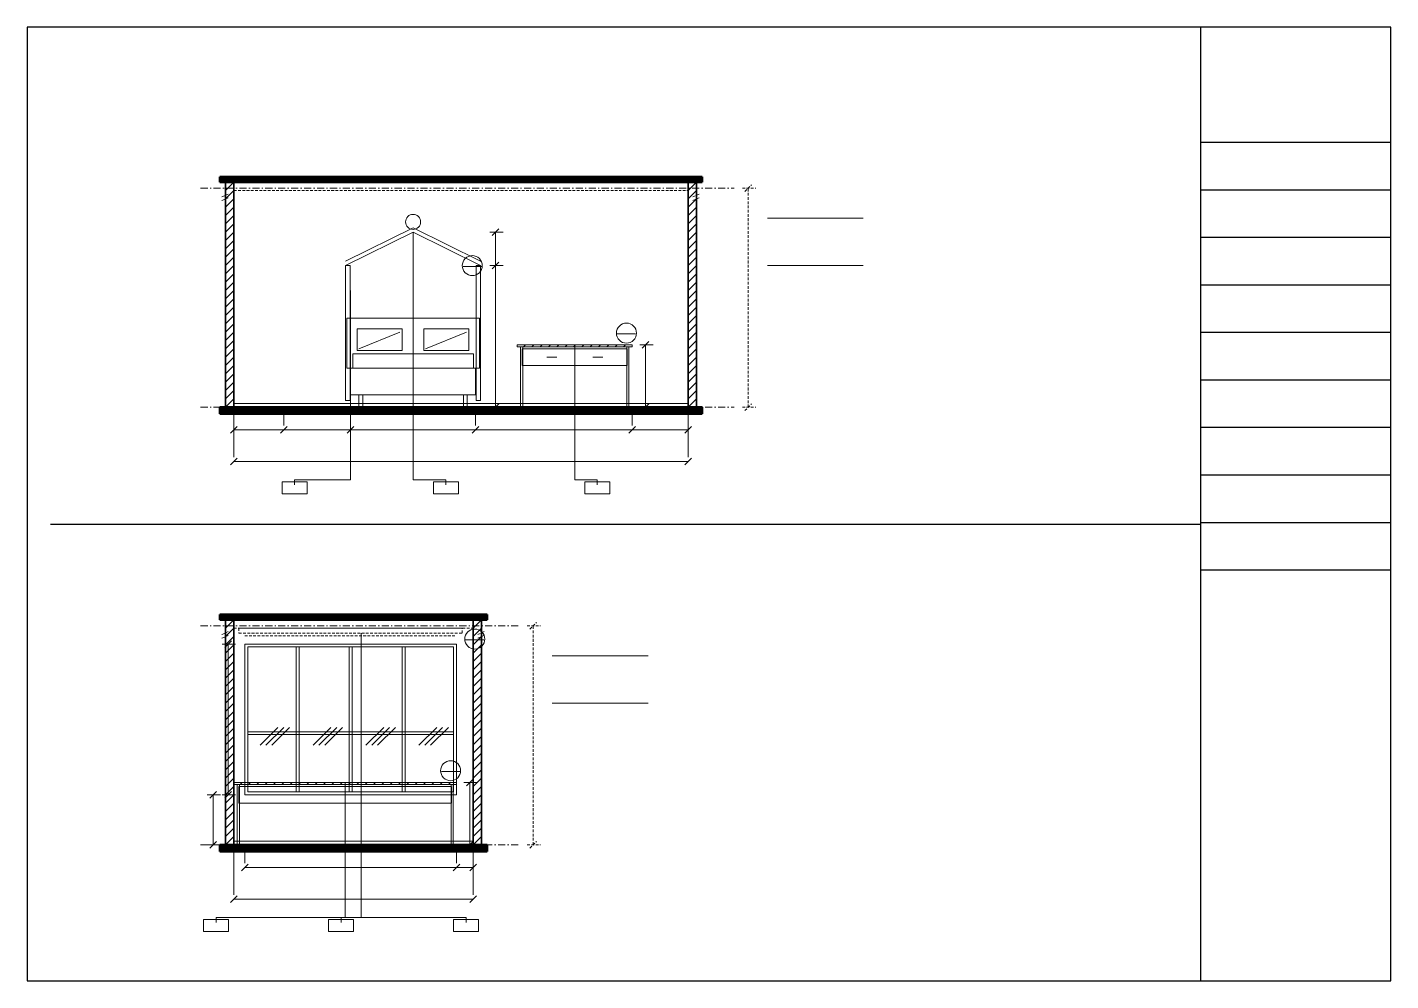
# Model space of a CAD drawing. Header units: millimetres. Extents: x -39780 to 216580, y 220 to 11660.
# Drawn here: x 140220 to 156580, y 220 to 11660 of the extents above; entities that cross this region are included whole.
import ezdxf

# ---------------------------------------------------------------- set-up
doc = ezdxf.new("R2010")
doc.units = ezdxf.units.MM
for name, color, linetype, lineweight in [('AXIS', 8, 'CONTINUOUS', 9), ('BAND', 7, 'CONTINUOUS', 60), ('DETAIL', 7, 'CONTINUOUS', 18), ('DIM', 7, 'CONTINUOUS', 13), ('FABRIC', 7, 'CONTINUOUS', 13), ('FRAME', 7, 'CONTINUOUS', 25), ('GLASS', 7, 'CONTINUOUS', 18), ('HATCH', 8, 'CONTINUOUS', 9), ('PENDING', 8, 'CONTINUOUS', 13), ('SYMBOL', 7, 'CONTINUOUS', 18), ('TAG', 7, 'CONTINUOUS', 13), ('WALL', 7, 'CONTINUOUS', 35), ('WOOD', 7, 'CONTINUOUS', 18)]:
    doc.layers.add(name, color=color, linetype=linetype, lineweight=lineweight)

msp = doc.modelspace()

# ---------------------------------------------------------------- linework, layer by layer
at = {"layer": 'AXIS'}
for p, q in [((142300, 9730), (142385, 9730)), ((142413, 9730), (142427, 9730)), ((142455, 9730), (142540, 9730)), ((142568, 9730), (142582, 9730)), ((142610, 9730), (142695, 9730)), ((142723, 9730), (142737, 9730)), ((142766, 9730), (142850, 9730)), ((142879, 9730), (142893, 9730)), ((142921, 9730), (143006, 9730)), ((143034, 9730), (143048, 9730)), ((143076, 9730), (143161, 9730)), ((143189, 9730), (143203, 9730)), ((143231, 9730), (143316, 9730)), ((143344, 9730), (143358, 9730)), ((143387, 9730), (143471, 9730)), ((143499, 9730), (143514, 9730)), ((143542, 9730), (143626, 9730)), ((143655, 9730), (143669, 9730)), ((143697, 9730), (143782, 9730)), ((143810, 9730), (143824, 9730)), ((143852, 9730), (143937, 9730)), ((143965, 9730), (143979, 9730)), ((144007, 9730), (144092, 9730)), ((144120, 9730), (144134, 9730)), ((144163, 9730), (144247, 9730)), ((144276, 9730), (144290, 9730)), ((144318, 9730), (144403, 9730)), ((144431, 9730), (144445, 9730)), ((144473, 9730), (144558, 9730)), ((144586, 9730), (144600, 9730)), ((144628, 9730), (144713, 9730)), ((144741, 9730), (144755, 9730)), ((144784, 9730), (144868, 9730)), ((144896, 9730), (144911, 9730)), ((144939, 9730), (145023, 9730)), ((145052, 9730), (145066, 9730)), ((145094, 9730), (145179, 9730)), ((145207, 9730), (145221, 9730)), ((145249, 9730), (145334, 9730)), ((145362, 9730), (145376, 9730)), ((145404, 9730), (145489, 9730)), ((145517, 9730), (145531, 9730)), ((145560, 9730), (145644, 9730)), ((145673, 9730), (145687, 9730)), ((145715, 9730), (145800, 9730)), ((145828, 9730), (145842, 9730)), ((145870, 9730), (145955, 9730)), ((145983, 9730), (145997, 9730)), ((146025, 9730), (146110, 9730)), ((146138, 9730), (146152, 9730)), ((146181, 9730), (146265, 9730)), ((146293, 9730), (146308, 9730)), ((146336, 9730), (146420, 9730)), ((146449, 9730), (146463, 9730)), ((146491, 9730), (146576, 9730)), ((146604, 9730), (146618, 9730)), ((146646, 9730), (146731, 9730)), ((146759, 9730), (146773, 9730)), ((146801, 9730), (146886, 9730)), ((146914, 9730), (146928, 9730)), ((146957, 9730), (147041, 9730)), ((147070, 9730), (147084, 9730)), ((147112, 9730), (147197, 9730)), ((147225, 9730), (147239, 9730)), ((147267, 9730), (147352, 9730)), ((147380, 9730), (147394, 9730)), ((147422, 9730), (147507, 9730)), ((147535, 9730), (147549, 9730)), ((147578, 9730), (147662, 9730)), ((147690, 9730), (147705, 9730)), ((147733, 9730), (147817, 9730)), ((147846, 9730), (147860, 9730)), ((147888, 9730), (147973, 9730)), ((148001, 9730), (148015, 9730)), ((148043, 9730), (148128, 9730)), ((148156, 9730), (148170, 9730)), ((148198, 9730), (148283, 9730)), ((148311, 9730), (148325, 9730)), ((148354, 9730), (148438, 9730)), ((148467, 9730), (148481, 9730)), ((148509, 9730), (148594, 9730)), ((148622, 9730), (148636, 9730)), ((148664, 9730), (148700, 9730)), ((142300, 7100), (142385, 7100)), ((142413, 7100), (142427, 7100)), ((142455, 7100), (142540, 7100)), ((142568, 7100), (142582, 7100)), ((142610, 7100), (142695, 7100)), ((142723, 7100), (142737, 7100)), ((142766, 7100), (142850, 7100)), ((142879, 7100), (142893, 7100)), ((142921, 7100), (143006, 7100)), ((143034, 7100), (143048, 7100)), ((143076, 7100), (143161, 7100)), ((143189, 7100), (143203, 7100)), ((143231, 7100), (143316, 7100)), ((143344, 7100), (143358, 7100)), ((143387, 7100), (143471, 7100)), ((143499, 7100), (143514, 7100)), ((143542, 7100), (143626, 7100)), ((143655, 7100), (143669, 7100)), ((143697, 7100), (143782, 7100)), ((143810, 7100), (143824, 7100)), ((143852, 7100), (143937, 7100)), ((143965, 7100), (143979, 7100)), ((144007, 7100), (144092, 7100)), ((144120, 7100), (144134, 7100)), ((144163, 7100), (144247, 7100)), ((144276, 7100), (144290, 7100)), ((144318, 7100), (144403, 7100)), ((144431, 7100), (144445, 7100)), ((144473, 7100), (144558, 7100)), ((144586, 7100), (144600, 7100)), ((144628, 7100), (144713, 7100)), ((144741, 7100), (144755, 7100)), ((144784, 7100), (144868, 7100)), ((144896, 7100), (144911, 7100)), ((144939, 7100), (145023, 7100)), ((145052, 7100), (145066, 7100)), ((145094, 7100), (145179, 7100)), ((145207, 7100), (145221, 7100)), ((145249, 7100), (145334, 7100)), ((145362, 7100), (145376, 7100)), ((145404, 7100), (145489, 7100)), ((145517, 7100), (145531, 7100)), ((145560, 7100), (145644, 7100)), ((145673, 7100), (145687, 7100)), ((145715, 7100), (145800, 7100)), ((145828, 7100), (145842, 7100)), ((145870, 7100), (145955, 7100)), ((145983, 7100), (145997, 7100)), ((146025, 7100), (146110, 7100)), ((146138, 7100), (146152, 7100)), ((146181, 7100), (146265, 7100)), ((146293, 7100), (146308, 7100)), ((146336, 7100), (146420, 7100)), ((146449, 7100), (146463, 7100)), ((146491, 7100), (146576, 7100)), ((146604, 7100), (146618, 7100)), ((146646, 7100), (146731, 7100)), ((146759, 7100), (146773, 7100)), ((146801, 7100), (146886, 7100)), ((146914, 7100), (146928, 7100)), ((146957, 7100), (147041, 7100)), ((147070, 7100), (147084, 7100)), ((147112, 7100), (147197, 7100)), ((147225, 7100), (147239, 7100)), ((147267, 7100), (147352, 7100)), ((147380, 7100), (147394, 7100)), ((147422, 7100), (147507, 7100)), ((147535, 7100), (147549, 7100)), ((147578, 7100), (147662, 7100)), ((147690, 7100), (147705, 7100)), ((147733, 7100), (147817, 7100)), ((147846, 7100), (147860, 7100)), ((147888, 7100), (147973, 7100)), ((148001, 7100), (148015, 7100)), ((148043, 7100), (148128, 7100)), ((148156, 7100), (148170, 7100)), ((148198, 7100), (148283, 7100)), ((148311, 7100), (148325, 7100)), ((148354, 7100), (148438, 7100)), ((148467, 7100), (148481, 7100)), ((148509, 7100), (148594, 7100)), ((148622, 7100), (148636, 7100)), ((148664, 7100), (148700, 7100)), ((142300, 4480), (142385, 4480)), ((142413, 4480), (142427, 4480)), ((142455, 4480), (142540, 4480)), ((142568, 4480), (142582, 4480)), ((142610, 4480), (142695, 4480)), ((142723, 4480), (142737, 4480)), ((142766, 4480), (142850, 4480)), ((142879, 4480), (142893, 4480)), ((142921, 4480), (143006, 4480)), ((143034, 4480), (143048, 4480)), ((143076, 4480), (143161, 4480)), ((143189, 4480), (143203, 4480)), ((143231, 4480), (143316, 4480)), ((143344, 4480), (143358, 4480)), ((143387, 4480), (143471, 4480)), ((143499, 4480), (143514, 4480)), ((143542, 4480), (143626, 4480)), ((143655, 4480), (143669, 4480)), ((143697, 4480), (143782, 4480)), ((143810, 4480), (143824, 4480)), ((143852, 4480), (143937, 4480)), ((143965, 4480), (143979, 4480)), ((144007, 4480), (144092, 4480)), ((144120, 4480), (144134, 4480)), ((144163, 4480), (144247, 4480)), ((144276, 4480), (144290, 4480)), ((144318, 4480), (144403, 4480)), ((144431, 4480), (144445, 4480)), ((144473, 4480), (144558, 4480)), ((144586, 4480), (144600, 4480)), ((144628, 4480), (144713, 4480)), ((144741, 4480), (144755, 4480)), ((144784, 4480), (144868, 4480)), ((144896, 4480), (144911, 4480)), ((144939, 4480), (145023, 4480)), ((145052, 4480), (145066, 4480)), ((145094, 4480), (145179, 4480)), ((145207, 4480), (145221, 4480)), ((145249, 4480), (145334, 4480)), ((145362, 4480), (145376, 4480)), ((145404, 4480), (145489, 4480)), ((145517, 4480), (145531, 4480)), ((145560, 4480), (145644, 4480)), ((145673, 4480), (145687, 4480)), ((145715, 4480), (145800, 4480)), ((145828, 4480), (145842, 4480)), ((145870, 4480), (145955, 4480)), ((145983, 4480), (145997, 4480)), ((146025, 4480), (146110, 4480)), ((142300, 1850), (142385, 1850)), ((142413, 1850), (142427, 1850)), ((142455, 1850), (142540, 1850)), ((142568, 1850), (142582, 1850)), ((142610, 1850), (142695, 1850)), ((142723, 1850), (142737, 1850)), ((142766, 1850), (142850, 1850)), ((142879, 1850), (142893, 1850)), ((142921, 1850), (143006, 1850)), ((143034, 1850), (143048, 1850)), ((143076, 1850), (143161, 1850)), ((143189, 1850), (143203, 1850)), ((143231, 1850), (143316, 1850)), ((143344, 1850), (143358, 1850)), ((143387, 1850), (143471, 1850)), ((143499, 1850), (143514, 1850)), ((143542, 1850), (143626, 1850)), ((143655, 1850), (143669, 1850)), ((143697, 1850), (143782, 1850)), ((143810, 1850), (143824, 1850)), ((143852, 1850), (143937, 1850)), ((143965, 1850), (143979, 1850)), ((144007, 1850), (144092, 1850)), ((144120, 1850), (144134, 1850)), ((144163, 1850), (144247, 1850)), ((144276, 1850), (144290, 1850)), ((144318, 1850), (144403, 1850)), ((144431, 1850), (144445, 1850)), ((144473, 1850), (144558, 1850)), ((144586, 1850), (144600, 1850)), ((144628, 1850), (144713, 1850)), ((144741, 1850), (144755, 1850)), ((144784, 1850), (144868, 1850)), ((144896, 1850), (144911, 1850)), ((144939, 1850), (145023, 1850)), ((145052, 1850), (145066, 1850)), ((145094, 1850), (145179, 1850)), ((145207, 1850), (145221, 1850)), ((145249, 1850), (145334, 1850)), ((145362, 1850), (145376, 1850)), ((145404, 1850), (145489, 1850)), ((145517, 1850), (145531, 1850)), ((145560, 1850), (145644, 1850)), ((145673, 1850), (145687, 1850)), ((145715, 1850), (145800, 1850)), ((145828, 1850), (145842, 1850)), ((145870, 1850), (145955, 1850)), ((145983, 1850), (145997, 1850)), ((146025, 1850), (146110, 1850))]:
    msp.add_line(p, q, dxfattribs=at)
at = {"layer": 'BAND'}
for p, q in [((148320, 9865), (142530, 9865)), ((142530, 9865), (142530, 9800)), ((142530, 9864), (148320, 9864)), ((142530, 9856), (148320, 9856)), ((142530, 9848), (148320, 9848)), ((142530, 9840), (148320, 9840)), ((142530, 9832), (148320, 9832)), ((142530, 9824), (148320, 9824)), ((142530, 9816), (148320, 9816)), ((148320, 9800), (148320, 9865)), ((142530, 9808), (148320, 9808)), ((142530, 9800), (148320, 9800)), ((142530, 9800), (148320, 9800)), ((142530, 7100), (148320, 7100)), ((148320, 7100), (142530, 7100)), ((142530, 7100), (142530, 7020)), ((142530, 7092), (148320, 7092)), ((142530, 7084), (148320, 7084)), ((142530, 7076), (148320, 7076)), ((142530, 7068), (148320, 7068)), ((142530, 7060), (148320, 7060)), ((142530, 7052), (148320, 7052)), ((142530, 7044), (148320, 7044)), ((142530, 7036), (148320, 7036)), ((148320, 7020), (148320, 7100)), ((142530, 7028), (148320, 7028)), ((142530, 7020), (148320, 7020)), ((142530, 7020), (148320, 7020)), ((145740, 4615), (142530, 4615)), ((142530, 4615), (142530, 4550)), ((142530, 4614), (145740, 4614)), ((142530, 4606), (145740, 4606)), ((142530, 4598), (145740, 4598)), ((142530, 4590), (145740, 4590)), ((142530, 4582), (145740, 4582)), ((145740, 4550), (145740, 4615)), ((142530, 4574), (145740, 4574)), ((142530, 4566), (145740, 4566)), ((142530, 4558), (145740, 4558)), ((142530, 4550), (145740, 4550)), ((142530, 4550), (145740, 4550)), ((142530, 1850), (145740, 1850)), ((145740, 1850), (142530, 1850)), ((142530, 1850), (142530, 1770)), ((142530, 1842), (145740, 1842)), ((142530, 1834), (145740, 1834)), ((142530, 1826), (145740, 1826)), ((142530, 1818), (145740, 1818)), ((142530, 1810), (145740, 1810)), ((142530, 1802), (145740, 1802)), ((145740, 1770), (145740, 1850)), ((142530, 1794), (145740, 1794)), ((142530, 1786), (145740, 1786)), ((142530, 1778), (145740, 1778)), ((142530, 1770), (145740, 1770)), ((142530, 1770), (145740, 1770))]:
    msp.add_line(p, q, dxfattribs=at)
at = {"layer": 'DETAIL'}
for p, q in [((144762, 9343), (144760, 9325)), ((144767, 9359), (144762, 9343)), ((144775, 9375), (144767, 9359)), ((144786, 9389), (144775, 9375)), ((144800, 9400), (144786, 9389)), ((144816, 9408), (144800, 9400)), ((144832, 9413), (144816, 9408)), ((144850, 9415), (144832, 9413)), ((144868, 9413), (144850, 9415)), ((144884, 9408), (144868, 9413)), ((144900, 9400), (144884, 9408)), ((144914, 9389), (144900, 9400)), ((144925, 9375), (144914, 9389)), ((144933, 9359), (144925, 9375)), ((144938, 9343), (144933, 9359)), ((144940, 9325), (144938, 9343)), ((144760, 9325), (144762, 9307)), ((144762, 9307), (144767, 9291)), ((144767, 9291), (144775, 9275)), ((144775, 9275), (144786, 9261)), ((144786, 9261), (144800, 9250)), ((144800, 9250), (144816, 9242)), ((144816, 9242), (144832, 9237)), ((144832, 9237), (144850, 9235)), ((144850, 9235), (144868, 9237)), ((144868, 9237), (144884, 9242)), ((144884, 9242), (144900, 9250)), ((144900, 9250), (144914, 9261)), ((144914, 9261), (144925, 9275)), ((144925, 9275), (144933, 9291)), ((144933, 9291), (144938, 9307)), ((144938, 9307), (144940, 9325)), ((145645, 8170), (144055, 8170)), ((144055, 8170), (144055, 7570)), ((145645, 7570), (145645, 8170)), ((144850, 7270), (144850, 7720)), ((146165, 7825), (146140, 7825)), ((146140, 7825), (146140, 7100)), ((147420, 7800), (146160, 7800)), ((146160, 7800), (146160, 7600)), ((146165, 7100), (146165, 7825)), ((146454, 7700), (146574, 7700)), ((146790, 7600), (146790, 7800)), ((147006, 7700), (147126, 7700)), ((147440, 7825), (147415, 7825)), ((147415, 7825), (147415, 7100)), ((147420, 7600), (147420, 7800)), ((147440, 7100), (147440, 7825)), ((144055, 7570), (145645, 7570)), ((145600, 7570), (144100, 7570)), ((144100, 7570), (144100, 7250)), ((145600, 7250), (145600, 7570)), ((146160, 7600), (147420, 7600)), ((144100, 7250), (145600, 7250)), ((144245, 7250), (144200, 7250)), ((144200, 7250), (144200, 7100)), ((144245, 7100), (144245, 7250)), ((145500, 7250), (145455, 7250)), ((145455, 7250), (145455, 7100)), ((145500, 7100), (145500, 7250)), ((142700, 7145), (148150, 7145)), ((144200, 7100), (144245, 7100)), ((145455, 7100), (145500, 7100)), ((146140, 7100), (146165, 7100)), ((147415, 7100), (147440, 7100)), ((142765, 2575), (142740, 2575)), ((142740, 2575), (142740, 1850)), ((145310, 2550), (142760, 2550)), ((142760, 2550), (142760, 2350)), ((142765, 1850), (142765, 2575)), ((144035, 2350), (144035, 2550)), ((145330, 2575), (145305, 2575)), ((145305, 2575), (145305, 1850)), ((145310, 2350), (145310, 2550)), ((145330, 1850), (145330, 2575)), ((142760, 2350), (145310, 2350)), ((143441, 2450), (143561, 2450)), ((144509, 2450), (144629, 2450)), ((142700, 1895), (145570, 1895)), ((142740, 1850), (142765, 1850)), ((145305, 1850), (145330, 1850))]:
    msp.add_line(p, q, dxfattribs=at)
at = {"layer": 'DIM'}
for p, q in [((145770, 9200), (145930, 9200)), ((145800, 9160), (145880, 9240)), ((145840, 8800), (145840, 9200)), ((145800, 8760), (145880, 8840)), ((145800, 8760), (145880, 8840)), ((145770, 8800), (145930, 8800)), ((145770, 8800), (145930, 8800)), ((145840, 7100), (145840, 8800)), ((147600, 7810), (147680, 7890)), ((147570, 7850), (147730, 7850)), ((147640, 7100), (147640, 7850)), ((142700, 7100), (142700, 6500)), ((142700, 7100), (142700, 6880)), ((143300, 7100), (143300, 6880)), ((143300, 7100), (143300, 6880)), ((144100, 7100), (144100, 6880)), ((144100, 7100), (144100, 6880)), ((145600, 7100), (145600, 6880)), ((145600, 7100), (145600, 6880)), ((145770, 7100), (145930, 7100)), ((145800, 7060), (145880, 7140)), ((147480, 7100), (147480, 6880)), ((147480, 7100), (147480, 6880)), ((147570, 7100), (147730, 7100)), ((147600, 7060), (147680, 7140)), ((148150, 7100), (148150, 6500)), ((148150, 7100), (148150, 6880)), ((142660, 6790), (142740, 6870)), ((142700, 6830), (143300, 6830)), ((143260, 6790), (143340, 6870)), ((143260, 6790), (143340, 6870)), ((143300, 6830), (144100, 6830)), ((144060, 6790), (144140, 6870)), ((144060, 6790), (144140, 6870)), ((144100, 6830), (145600, 6830)), ((145560, 6790), (145640, 6870)), ((145560, 6790), (145640, 6870)), ((145600, 6830), (147480, 6830)), ((147440, 6790), (147520, 6870)), ((147440, 6790), (147520, 6870)), ((147480, 6830), (148150, 6830)), ((148110, 6790), (148190, 6870)), ((142660, 6410), (142740, 6490)), ((142700, 6450), (148150, 6450)), ((148110, 6410), (148190, 6490)), ((142560, 4260), (142720, 4260)), ((142590, 4220), (142670, 4300)), ((142630, 2450), (142630, 4260)), ((145490, 2560), (145570, 2640)), ((142410, 2410), (142490, 2490)), ((142590, 2410), (142670, 2490)), ((145460, 2600), (145620, 2600)), ((145530, 1850), (145530, 2600)), ((142380, 2450), (142540, 2450)), ((142450, 1850), (142450, 2450)), ((142560, 2450), (142720, 2450)), ((142380, 1850), (142540, 1850)), ((142410, 1810), (142490, 1890)), ((142700, 1850), (142700, 1250)), ((142830, 1850), (142830, 1630)), ((145370, 1850), (145370, 1630)), ((145370, 1850), (145370, 1630)), ((145460, 1850), (145620, 1850)), ((145490, 1810), (145570, 1890)), ((145570, 1850), (145570, 1250)), ((145570, 1850), (145570, 1630)), ((142790, 1540), (142870, 1620)), ((142830, 1580), (145370, 1580)), ((145330, 1540), (145410, 1620)), ((145330, 1540), (145410, 1620)), ((145370, 1580), (145570, 1580)), ((145530, 1540), (145610, 1620)), ((142660, 1160), (142740, 1240)), ((142700, 1200), (145570, 1200)), ((145530, 1160), (145610, 1240))]:
    msp.add_line(p, q, dxfattribs=at)
at = {"layer": 'FABRIC'}
for p, q in [((144720, 8040), (144180, 8040)), ((144180, 8040), (144180, 7780)), ((144720, 7780), (144720, 8040)), ((145520, 8040), (144980, 8040)), ((144980, 8040), (144980, 7780)), ((145520, 7780), (145520, 8040)), ((145575, 7740), (144125, 7740)), ((144125, 7740), (144125, 7570)), ((144180, 7780), (144720, 7780)), ((144980, 7780), (145520, 7780)), ((145575, 7570), (145575, 7740)), ((144125, 7570), (145575, 7570))]:
    msp.add_line(p, q, dxfattribs=at)
at = {"layer": 'FRAME'}
for p, q in [((156580, 11660), (140220, 11660)), ((140220, 11660), (140220, 220)), ((154300, 220), (154300, 11660)), ((156580, 220), (156580, 11660)), ((154300, 10280), (156580, 10280)), ((154300, 9710), (156580, 9710)), ((154300, 9140), (156580, 9140)), ((154300, 8570), (156580, 8570)), ((154300, 8000), (156580, 8000)), ((154300, 7430), (156580, 7430)), ((154300, 6860), (156580, 6860)), ((154300, 6290), (156580, 6290)), ((140500, 5700), (154300, 5700)), ((154300, 5720), (156580, 5720)), ((154300, 5150), (156580, 5150)), ((140220, 220), (156580, 220))]:
    msp.add_line(p, q, dxfattribs=at)
at = {"layer": 'GLASS'}
for p, q in [((145370, 4260), (142830, 4260)), ((142830, 4260), (142830, 2450)), ((145370, 2450), (145370, 4260)), ((145335, 4225), (142865, 4225)), ((142865, 4225), (142865, 2485)), ((143483, 4225), (143447, 4225)), ((143447, 4225), (143447, 2485)), ((143483, 2485), (143483, 4225)), ((144118, 4225), (144082, 4225)), ((144082, 4225), (144082, 2485)), ((144118, 2485), (144118, 4225)), ((144753, 4225), (144717, 4225)), ((144717, 4225), (144717, 2485)), ((144753, 2485), (144753, 4225)), ((145335, 2485), (145335, 4225)), ((145335, 3206), (142865, 3206)), ((142865, 3206), (142865, 3174)), ((142865, 3174), (145335, 3174)), ((145335, 3174), (145335, 3206)), ((142865, 2485), (145335, 2485)), ((143447, 2485), (143483, 2485)), ((144082, 2485), (144118, 2485)), ((144717, 2485), (144753, 2485)), ((142830, 2450), (145370, 2450))]:
    msp.add_line(p, q, dxfattribs=at)
at = {"layer": 'HATCH'}
for p, q in [((142600, 9700), (142700, 9800)), ((142600, 9600), (142700, 9700)), ((148150, 9700), (148250, 9800)), ((148150, 9600), (148250, 9700)), ((142600, 9500), (142700, 9600)), ((142600, 9400), (142700, 9500)), ((148150, 9500), (148250, 9600)), ((148150, 9400), (148250, 9500)), ((142600, 9300), (142700, 9400)), ((148150, 9300), (148250, 9400)), ((142600, 9200), (142700, 9300)), ((142600, 9100), (142700, 9200)), ((148150, 9200), (148250, 9300)), ((148150, 9100), (148250, 9200)), ((142600, 9000), (142700, 9100)), ((142600, 8900), (142700, 9000)), ((148150, 9000), (148250, 9100)), ((148150, 8900), (148250, 9000)), ((142600, 8800), (142700, 8900)), ((148150, 8800), (148250, 8900)), ((142600, 8700), (142700, 8800)), ((142600, 8600), (142700, 8700)), ((148150, 8700), (148250, 8800)), ((148150, 8600), (148250, 8700)), ((142600, 8500), (142700, 8600)), ((148150, 8500), (148250, 8600)), ((142600, 8400), (142700, 8500)), ((142600, 8300), (142700, 8400)), ((148150, 8400), (148250, 8500)), ((148150, 8300), (148250, 8400)), ((142600, 8200), (142700, 8300)), ((142600, 8100), (142700, 8200)), ((148150, 8200), (148250, 8300)), ((148150, 8100), (148250, 8200)), ((142600, 8000), (142700, 8100)), ((148150, 8000), (148250, 8100)), ((142600, 7900), (142700, 8000)), ((142600, 7800), (142700, 7900)), ((144200, 7800), (144690, 8000)), ((145000, 7800), (145490, 8000)), ((148150, 7900), (148250, 8000)), ((148150, 7800), (148250, 7900)), ((142600, 7700), (142700, 7800)), ((142600, 7600), (142700, 7700)), ((146175, 7825), (146200, 7850)), ((146275, 7825), (146300, 7850)), ((146375, 7825), (146400, 7850)), ((146475, 7825), (146500, 7850)), ((146575, 7825), (146600, 7850)), ((146675, 7825), (146700, 7850)), ((146775, 7825), (146800, 7850)), ((146875, 7825), (146900, 7850)), ((146975, 7825), (147000, 7850)), ((147075, 7825), (147100, 7850)), ((147175, 7825), (147200, 7850)), ((147275, 7825), (147300, 7850)), ((147375, 7825), (147400, 7850)), ((147475, 7825), (147480, 7830)), ((148150, 7700), (148250, 7800)), ((148150, 7600), (148250, 7700)), ((142600, 7500), (142700, 7600)), ((148150, 7500), (148250, 7600)), ((142600, 7400), (142700, 7500)), ((142600, 7300), (142700, 7400)), ((148150, 7400), (148250, 7500)), ((148150, 7300), (148250, 7400)), ((142600, 7200), (142700, 7300)), ((142600, 7100), (142700, 7200)), ((148150, 7200), (148250, 7300)), ((148150, 7100), (148250, 7200)), ((142600, 4450), (142700, 4550)), ((142600, 4350), (142700, 4450)), ((145570, 4450), (145670, 4550)), ((145570, 4350), (145670, 4450)), ((142600, 4250), (142700, 4350)), ((145570, 4250), (145670, 4350)), ((142600, 4150), (142700, 4250)), ((142600, 4050), (142700, 4150)), ((145570, 4150), (145670, 4250)), ((145570, 4050), (145670, 4150)), ((142600, 3950), (142700, 4050)), ((142600, 3850), (142700, 3950)), ((145570, 3950), (145670, 4050)), ((145570, 3850), (145670, 3950)), ((142600, 3750), (142700, 3850)), ((145570, 3750), (145670, 3850)), ((142600, 3650), (142700, 3750)), ((142600, 3550), (142700, 3650)), ((145570, 3650), (145670, 3750)), ((145570, 3550), (145670, 3650)), ((142600, 3450), (142700, 3550)), ((142600, 3350), (142700, 3450)), ((145570, 3450), (145670, 3550)), ((145570, 3350), (145670, 3450)), ((142600, 3250), (142700, 3350)), ((145570, 3250), (145670, 3350)), ((142600, 3150), (142700, 3250)), ((142600, 3050), (142700, 3150)), ((143014, 3045), (143228, 3259)), ((143084, 3045), (143298, 3259)), ((143154, 3045), (143368, 3259)), ((143649, 3045), (143863, 3259)), ((143719, 3045), (143933, 3259)), ((143789, 3045), (144003, 3259)), ((144284, 3045), (144498, 3259)), ((144354, 3045), (144568, 3259)), ((144424, 3045), (144638, 3259)), ((144919, 3045), (145133, 3259)), ((144989, 3045), (145203, 3259)), ((145059, 3045), (145273, 3259)), ((145570, 3150), (145670, 3250)), ((145570, 3050), (145670, 3150)), ((142600, 2950), (142700, 3050)), ((142600, 2850), (142700, 2950)), ((145570, 2950), (145670, 3050)), ((145570, 2850), (145670, 2950)), ((142600, 2750), (142700, 2850)), ((145570, 2750), (145670, 2850)), ((142600, 2650), (142700, 2750)), ((142600, 2550), (142700, 2650)), ((145570, 2650), (145670, 2750)), ((145570, 2550), (145670, 2650)), ((142600, 2450), (142700, 2550)), ((142775, 2575), (142800, 2600)), ((142875, 2575), (142900, 2600)), ((142975, 2575), (143000, 2600)), ((143075, 2575), (143100, 2600)), ((143175, 2575), (143200, 2600)), ((143275, 2575), (143300, 2600)), ((143375, 2575), (143400, 2600)), ((143475, 2575), (143500, 2600)), ((143575, 2575), (143600, 2600)), ((143675, 2575), (143700, 2600)), ((143775, 2575), (143800, 2600)), ((143875, 2575), (143900, 2600)), ((143975, 2575), (144000, 2600)), ((144075, 2575), (144100, 2600)), ((144175, 2575), (144200, 2600)), ((144275, 2575), (144300, 2600)), ((144375, 2575), (144400, 2600)), ((144475, 2575), (144500, 2600)), ((144575, 2575), (144600, 2600)), ((144675, 2575), (144700, 2600)), ((144775, 2575), (144800, 2600)), ((144875, 2575), (144900, 2600)), ((144975, 2575), (145000, 2600)), ((145075, 2575), (145100, 2600)), ((145175, 2575), (145200, 2600)), ((145275, 2575), (145300, 2600)), ((145570, 2450), (145670, 2550)), ((142600, 2350), (142700, 2450)), ((142600, 2250), (142700, 2350)), ((145570, 2350), (145670, 2450)), ((145570, 2250), (145670, 2350)), ((142600, 2150), (142700, 2250)), ((142600, 2050), (142700, 2150)), ((145570, 2150), (145670, 2250)), ((145570, 2050), (145670, 2150)), ((142600, 1950), (142700, 2050)), ((145570, 1950), (145670, 2050)), ((142600, 1850), (142700, 1950)), ((145570, 1850), (145670, 1950))]:
    msp.add_line(p, q, dxfattribs=at)
at = {"layer": 'PENDING'}
for p, q in [((142601, 9646), (142631, 9659)), ((142700, 9700), (142732, 9700)), ((142751, 9700), (142783, 9700)), ((142802, 9700), (142834, 9700)), ((142852, 9700), (142885, 9700)), ((142903, 9700), (142936, 9700)), ((142954, 9700), (142986, 9700)), ((143005, 9700), (143037, 9700)), ((143056, 9700), (143088, 9700)), ((143106, 9700), (143139, 9700)), ((143157, 9700), (143190, 9700)), ((143208, 9700), (143240, 9700)), ((143259, 9700), (143291, 9700)), ((143310, 9700), (143342, 9700)), ((143360, 9700), (143393, 9700)), ((143411, 9700), (143444, 9700)), ((143462, 9700), (143494, 9700)), ((143513, 9700), (143545, 9700)), ((143564, 9700), (143596, 9700)), ((143614, 9700), (143647, 9700)), ((143665, 9700), (143698, 9700)), ((143716, 9700), (143748, 9700)), ((143767, 9700), (143799, 9700)), ((143818, 9700), (143850, 9700)), ((143868, 9700), (143901, 9700)), ((143919, 9700), (143952, 9700)), ((143970, 9700), (144002, 9700)), ((144021, 9700), (144053, 9700)), ((144072, 9700), (144104, 9700)), ((144122, 9700), (144155, 9700)), ((144173, 9700), (144206, 9700)), ((144224, 9700), (144256, 9700)), ((144275, 9700), (144307, 9700)), ((144326, 9700), (144358, 9700)), ((144376, 9700), (144409, 9700)), ((144427, 9700), (144460, 9700)), ((144478, 9700), (144510, 9700)), ((144529, 9700), (144561, 9700)), ((144580, 9700), (144612, 9700)), ((144630, 9700), (144663, 9700)), ((144681, 9700), (144714, 9700)), ((144732, 9700), (144764, 9700)), ((144783, 9700), (144815, 9700)), ((144834, 9700), (144866, 9700)), ((144884, 9700), (144917, 9700)), ((144935, 9700), (144968, 9700)), ((144986, 9700), (145018, 9700)), ((145037, 9700), (145069, 9700)), ((145088, 9700), (145120, 9700)), ((145138, 9700), (145171, 9700)), ((145189, 9700), (145222, 9700)), ((145240, 9700), (145272, 9700)), ((145291, 9700), (145323, 9700)), ((145342, 9700), (145374, 9700)), ((145392, 9700), (145425, 9700)), ((145443, 9700), (145476, 9700)), ((145494, 9700), (145526, 9700)), ((145545, 9700), (145577, 9700)), ((145596, 9700), (145628, 9700)), ((145646, 9700), (145679, 9700)), ((145697, 9700), (145730, 9700)), ((145748, 9700), (145780, 9700)), ((145799, 9700), (145831, 9700)), ((145850, 9700), (145882, 9700)), ((145900, 9700), (145933, 9700)), ((145951, 9700), (145984, 9700)), ((146002, 9700), (146034, 9700)), ((146053, 9700), (146085, 9700)), ((146104, 9700), (146136, 9700)), ((146154, 9700), (146187, 9700)), ((146205, 9700), (146238, 9700)), ((146256, 9700), (146288, 9700)), ((146307, 9700), (146339, 9700)), ((146358, 9700), (146390, 9700)), ((146408, 9700), (146441, 9700)), ((146459, 9700), (146492, 9700)), ((146510, 9700), (146542, 9700)), ((146561, 9700), (146593, 9700)), ((146612, 9700), (146644, 9700)), ((146662, 9700), (146695, 9700)), ((146713, 9700), (146746, 9700)), ((146764, 9700), (146796, 9700)), ((146815, 9700), (146847, 9700)), ((146866, 9700), (146898, 9700)), ((146916, 9700), (146949, 9700)), ((146967, 9700), (147000, 9700)), ((147018, 9700), (147050, 9700)), ((147069, 9700), (147101, 9700)), ((147120, 9700), (147152, 9700)), ((147170, 9700), (147203, 9700)), ((147221, 9700), (147254, 9700)), ((147272, 9700), (147304, 9700)), ((147323, 9700), (147355, 9700)), ((147374, 9700), (147406, 9700)), ((147424, 9700), (147457, 9700)), ((147475, 9700), (147508, 9700)), ((147526, 9700), (147558, 9700)), ((147577, 9700), (147609, 9700)), ((147628, 9700), (147660, 9700)), ((147678, 9700), (147711, 9700)), ((147729, 9700), (147762, 9700)), ((147780, 9700), (147812, 9700)), ((147831, 9700), (147863, 9700)), ((147882, 9700), (147914, 9700)), ((147932, 9700), (147965, 9700)), ((147983, 9700), (148016, 9700)), ((148034, 9700), (148066, 9700)), ((148085, 9700), (148117, 9700)), ((148136, 9700), (148150, 9700)), ((148251, 9646), (148281, 9659)), ((148800, 9730), (148832, 9730)), ((148830, 9690), (148853, 9713)), ((148851, 9730), (148883, 9730)), ((148866, 9726), (148889, 9749)), ((148870, 9691), (148870, 9723)), ((148870, 9640), (148870, 9672)), ((148902, 9762), (148910, 9770)), ((148902, 9730), (148934, 9730)), ((148952, 9730), (148960, 9730)), ((142555, 9625), (142585, 9638)), ((142555, 9580), (142585, 9593)), ((142601, 9601), (142631, 9614)), ((148205, 9625), (148235, 9638)), ((148205, 9580), (148235, 9593)), ((148251, 9601), (148281, 9614)), ((148870, 9589), (148870, 9622)), ((148870, 9538), (148870, 9571)), ((148870, 9488), (148870, 9520)), ((148870, 9437), (148870, 9469)), ((148870, 9386), (148870, 9418)), ((148870, 9335), (148870, 9368)), ((148870, 9284), (148870, 9317)), ((148870, 9234), (148870, 9266)), ((148870, 9183), (148870, 9215)), ((148870, 9132), (148870, 9164)), ((148870, 9081), (148870, 9114)), ((148870, 9030), (148870, 9063)), ((148870, 8980), (148870, 9012)), ((148870, 8929), (148870, 8961)), ((148870, 8878), (148870, 8910)), ((148870, 8827), (148870, 8860)), ((148870, 8776), (148870, 8809)), ((148870, 8726), (148870, 8758)), ((148870, 8675), (148870, 8707)), ((148870, 8624), (148870, 8656)), ((148870, 8573), (148870, 8606)), ((148870, 8522), (148870, 8555)), ((148870, 8472), (148870, 8504)), ((148870, 8421), (148870, 8453)), ((148870, 8370), (148870, 8402)), ((148870, 8319), (148870, 8352)), ((148870, 8268), (148870, 8301)), ((148870, 8218), (148870, 8250)), ((148870, 8167), (148870, 8199)), ((148870, 8116), (148870, 8148)), ((148870, 8065), (148870, 8098)), ((148870, 8014), (148870, 8047)), ((148870, 7964), (148870, 7996)), ((148870, 7913), (148870, 7945)), ((148870, 7862), (148870, 7894)), ((148870, 7811), (148870, 7844)), ((148870, 7760), (148870, 7793)), ((148870, 7710), (148870, 7742)), ((148870, 7659), (148870, 7691)), ((148870, 7608), (148870, 7640)), ((148870, 7557), (148870, 7590)), ((148870, 7506), (148870, 7539)), ((148870, 7456), (148870, 7488)), ((148870, 7405), (148870, 7437)), ((148870, 7354), (148870, 7386)), ((148870, 7303), (148870, 7336)), ((148870, 7252), (148870, 7285)), ((148870, 7202), (148870, 7234)), ((148800, 7100), (148832, 7100)), ((148830, 7060), (148853, 7083)), ((148851, 7100), (148883, 7100)), ((148866, 7096), (148889, 7119)), ((148870, 7151), (148870, 7183)), ((148870, 7100), (148870, 7132)), ((148902, 7132), (148910, 7140)), ((148902, 7100), (148934, 7100)), ((148952, 7100), (148960, 7100)), ((142700, 4450), (142732, 4450)), ((142751, 4450), (142783, 4450)), ((142760, 4450), (142760, 4418)), ((142798, 4450), (142766, 4450)), ((142802, 4450), (142834, 4450)), ((142849, 4450), (142817, 4450)), ((142852, 4450), (142885, 4450)), ((142900, 4450), (142868, 4450)), ((142903, 4450), (142936, 4450)), ((142951, 4450), (142918, 4450)), ((142954, 4450), (142986, 4450)), ((143002, 4450), (142969, 4450)), ((143005, 4450), (143037, 4450)), ((143052, 4450), (143020, 4450)), ((143056, 4450), (143088, 4450)), ((143103, 4450), (143071, 4450)), ((143106, 4450), (143139, 4450)), ((143154, 4450), (143122, 4450)), ((143157, 4450), (143190, 4450)), ((143205, 4450), (143172, 4450)), ((143208, 4450), (143240, 4450)), ((143256, 4450), (143223, 4450)), ((143259, 4450), (143291, 4450)), ((143306, 4450), (143274, 4450)), ((143310, 4450), (143342, 4450)), ((143357, 4450), (143325, 4450)), ((143360, 4450), (143393, 4450)), ((143408, 4450), (143376, 4450)), ((143411, 4450), (143444, 4450)), ((143459, 4450), (143426, 4450)), ((143462, 4450), (143494, 4450)), ((143510, 4450), (143477, 4450)), ((143513, 4450), (143545, 4450)), ((143560, 4450), (143528, 4450)), ((143564, 4450), (143596, 4450)), ((143611, 4450), (143579, 4450)), ((143614, 4450), (143647, 4450)), ((143662, 4450), (143630, 4450)), ((143665, 4450), (143698, 4450)), ((143713, 4450), (143680, 4450)), ((143716, 4450), (143748, 4450)), ((143764, 4450), (143731, 4450)), ((143767, 4450), (143799, 4450)), ((143814, 4450), (143782, 4450)), ((143818, 4450), (143850, 4450)), ((143865, 4450), (143833, 4450)), ((143868, 4450), (143901, 4450)), ((143916, 4450), (143884, 4450)), ((143919, 4450), (143952, 4450)), ((143967, 4450), (143934, 4450)), ((143970, 4450), (144002, 4450)), ((144018, 4450), (143985, 4450)), ((144021, 4450), (144053, 4450)), ((144068, 4450), (144036, 4450)), ((144072, 4450), (144104, 4450)), ((144119, 4450), (144087, 4450)), ((144122, 4450), (144155, 4450)), ((144170, 4450), (144138, 4450)), ((144173, 4450), (144206, 4450)), ((144221, 4450), (144188, 4450)), ((144224, 4450), (144256, 4450)), ((144272, 4450), (144239, 4450)), ((144275, 4450), (144307, 4450)), ((144322, 4450), (144290, 4450)), ((144326, 4450), (144358, 4450)), ((144373, 4450), (144341, 4450)), ((144376, 4450), (144409, 4450)), ((144424, 4450), (144392, 4450)), ((144427, 4450), (144460, 4450)), ((144475, 4450), (144442, 4450)), ((144478, 4450), (144510, 4450)), ((144526, 4450), (144493, 4450)), ((144529, 4450), (144561, 4450)), ((144576, 4450), (144544, 4450)), ((144580, 4450), (144612, 4450)), ((144627, 4450), (144595, 4450)), ((144630, 4450), (144663, 4450)), ((144678, 4450), (144646, 4450)), ((144681, 4450), (144714, 4450)), ((144729, 4450), (144696, 4450)), ((144732, 4450), (144764, 4450)), ((144780, 4450), (144747, 4450)), ((144783, 4450), (144815, 4450)), ((144830, 4450), (144798, 4450)), ((144834, 4450), (144866, 4450)), ((144881, 4450), (144849, 4450)), ((144884, 4450), (144917, 4450)), ((144932, 4450), (144900, 4450)), ((144935, 4450), (144968, 4450)), ((144983, 4450), (144950, 4450)), ((144986, 4450), (145018, 4450)), ((145034, 4450), (145001, 4450)), ((145037, 4450), (145069, 4450)), ((145084, 4450), (145052, 4450)), ((145088, 4450), (145120, 4450)), ((145135, 4450), (145103, 4450)), ((145138, 4450), (145171, 4450)), ((145186, 4450), (145154, 4450)), ((145189, 4450), (145222, 4450)), ((145237, 4450), (145204, 4450)), ((145240, 4450), (145272, 4450)), ((145288, 4450), (145255, 4450)), ((145291, 4450), (145323, 4450)), ((145338, 4450), (145306, 4450)), ((145342, 4450), (145374, 4450)), ((145389, 4450), (145357, 4450)), ((145392, 4450), (145425, 4450)), ((145440, 4450), (145408, 4450)), ((145440, 4441), (145440, 4450)), ((145440, 4390), (145440, 4422)), ((145443, 4450), (145476, 4450)), ((145494, 4450), (145526, 4450)), ((145545, 4450), (145570, 4450)), ((146220, 4480), (146252, 4480)), ((146250, 4440), (146273, 4463)), ((146271, 4480), (146303, 4480)), ((146286, 4476), (146309, 4499)), ((146290, 4441), (146290, 4473)), ((146290, 4390), (146290, 4422)), ((146322, 4512), (146330, 4520)), ((146322, 4480), (146354, 4480)), ((146372, 4480), (146380, 4480)), ((142555, 4375), (142585, 4388)), ((142555, 4330), (142585, 4343)), ((142601, 4396), (142631, 4409)), ((142601, 4351), (142631, 4364)), ((142760, 4399), (142760, 4390)), ((142760, 4390), (142792, 4390)), ((142811, 4390), (142843, 4390)), ((142830, 4360), (142862, 4360)), ((142862, 4390), (142894, 4390)), ((142881, 4360), (142913, 4360)), ((142912, 4390), (142945, 4390)), ((142932, 4360), (142964, 4360)), ((142963, 4390), (142996, 4390)), ((142982, 4360), (143015, 4360)), ((143014, 4390), (143046, 4390)), ((143033, 4360), (143066, 4360)), ((143065, 4390), (143097, 4390)), ((143084, 4360), (143116, 4360)), ((143116, 4390), (143148, 4390)), ((143135, 4360), (143167, 4360)), ((143166, 4390), (143199, 4390)), ((143186, 4360), (143218, 4360)), ((143217, 4390), (143250, 4390)), ((143236, 4360), (143269, 4360)), ((143268, 4390), (143300, 4390)), ((143287, 4360), (143320, 4360)), ((143319, 4390), (143351, 4390)), ((143338, 4360), (143370, 4360)), ((143370, 4390), (143402, 4390)), ((143389, 4360), (143421, 4360)), ((143420, 4390), (143453, 4390)), ((143440, 4360), (143472, 4360)), ((143471, 4390), (143504, 4390)), ((143490, 4360), (143523, 4360)), ((143522, 4390), (143554, 4390)), ((143541, 4360), (143574, 4360)), ((143573, 4390), (143605, 4390)), ((143592, 4360), (143624, 4360)), ((143624, 4390), (143656, 4390)), ((143643, 4360), (143675, 4360)), ((143674, 4390), (143707, 4390)), ((143694, 4360), (143726, 4360)), ((143725, 4390), (143758, 4390)), ((143744, 4360), (143777, 4360)), ((143776, 4390), (143808, 4390)), ((143795, 4360), (143828, 4360)), ((143827, 4390), (143859, 4390)), ((143846, 4360), (143878, 4360)), ((143878, 4390), (143910, 4390)), ((143897, 4360), (143929, 4360)), ((143928, 4390), (143961, 4390)), ((143948, 4360), (143980, 4360)), ((143979, 4390), (144012, 4390)), ((143998, 4360), (144031, 4360)), ((144030, 4390), (144062, 4390)), ((144049, 4360), (144082, 4360)), ((144081, 4390), (144113, 4390)), ((144100, 4360), (144132, 4360)), ((144132, 4390), (144164, 4390)), ((144151, 4360), (144183, 4360)), ((144182, 4390), (144215, 4390)), ((144202, 4360), (144234, 4360)), ((144233, 4390), (144266, 4390)), ((144252, 4360), (144285, 4360)), ((144284, 4390), (144316, 4390)), ((144303, 4360), (144336, 4360)), ((144335, 4390), (144367, 4390)), ((144354, 4360), (144386, 4360)), ((144386, 4390), (144418, 4390)), ((144405, 4360), (144437, 4360)), ((144436, 4390), (144469, 4390)), ((144456, 4360), (144488, 4360)), ((144487, 4390), (144520, 4390)), ((144506, 4360), (144539, 4360)), ((144538, 4390), (144570, 4390)), ((144557, 4360), (144590, 4360)), ((144589, 4390), (144621, 4390)), ((144608, 4360), (144640, 4360)), ((144640, 4390), (144672, 4390)), ((144659, 4360), (144691, 4360)), ((144690, 4390), (144723, 4390)), ((144710, 4360), (144742, 4360)), ((144741, 4390), (144774, 4390)), ((144760, 4360), (144793, 4360)), ((144792, 4390), (144824, 4390)), ((144811, 4360), (144844, 4360)), ((144843, 4390), (144875, 4390)), ((144862, 4360), (144894, 4360)), ((144894, 4390), (144926, 4390)), ((144913, 4360), (144945, 4360)), ((144944, 4390), (144977, 4390)), ((144964, 4360), (144996, 4360)), ((144995, 4390), (145028, 4390)), ((145014, 4360), (145047, 4360)), ((145046, 4390), (145078, 4390)), ((145065, 4360), (145098, 4360)), ((145097, 4390), (145129, 4390)), ((145116, 4360), (145148, 4360)), ((145148, 4390), (145180, 4390)), ((145167, 4360), (145199, 4360)), ((145198, 4390), (145231, 4390)), ((145218, 4360), (145250, 4360)), ((145249, 4390), (145282, 4390)), ((145268, 4360), (145301, 4360)), ((145300, 4390), (145332, 4390)), ((145319, 4360), (145352, 4360)), ((145351, 4390), (145383, 4390)), ((145402, 4390), (145434, 4390)), ((145625, 4375), (145655, 4388)), ((145625, 4330), (145655, 4343)), ((145671, 4396), (145701, 4409)), ((145671, 4351), (145701, 4364)), ((146290, 4339), (146290, 4372)), ((146290, 4288), (146290, 4321)), ((146290, 4238), (146290, 4270)), ((146290, 4187), (146290, 4219)), ((146290, 4136), (146290, 4168)), ((146290, 4085), (146290, 4118)), ((146290, 4034), (146290, 4067)), ((146290, 3984), (146290, 4016)), ((146290, 3933), (146290, 3965)), ((146290, 3882), (146290, 3914)), ((146290, 3831), (146290, 3864)), ((146290, 3780), (146290, 3813)), ((146290, 3730), (146290, 3762)), ((146290, 3679), (146290, 3711)), ((146290, 3628), (146290, 3660)), ((146290, 3577), (146290, 3610)), ((146290, 3526), (146290, 3559)), ((146290, 3476), (146290, 3508)), ((146290, 3425), (146290, 3457)), ((146290, 3374), (146290, 3406)), ((146290, 3323), (146290, 3356)), ((146290, 3272), (146290, 3305)), ((146290, 3222), (146290, 3254)), ((146290, 3171), (146290, 3203)), ((146290, 3120), (146290, 3152)), ((146290, 3069), (146290, 3102)), ((146290, 3018), (146290, 3051)), ((146290, 2968), (146290, 3000)), ((146290, 2917), (146290, 2949)), ((146290, 2866), (146290, 2898)), ((146290, 2815), (146290, 2848)), ((146290, 2764), (146290, 2797)), ((146290, 2714), (146290, 2746)), ((146290, 2663), (146290, 2695)), ((146290, 2612), (146290, 2644)), ((146290, 2561), (146290, 2594)), ((146290, 2510), (146290, 2543)), ((146290, 2460), (146290, 2492)), ((146290, 2409), (146290, 2441)), ((146290, 2358), (146290, 2390)), ((146290, 2307), (146290, 2340)), ((146290, 2256), (146290, 2289)), ((146290, 2206), (146290, 2238)), ((146290, 2155), (146290, 2187)), ((146290, 2104), (146290, 2136)), ((146290, 2053), (146290, 2086)), ((146290, 2002), (146290, 2035)), ((146290, 1952), (146290, 1984)), ((146220, 1850), (146252, 1850)), ((146250, 1810), (146273, 1833)), ((146271, 1850), (146303, 1850)), ((146286, 1846), (146309, 1869)), ((146290, 1901), (146290, 1933)), ((146290, 1850), (146290, 1882)), ((146322, 1882), (146330, 1890)), ((146322, 1850), (146354, 1850)), ((146372, 1850), (146380, 1850))]:
    msp.add_line(p, q, dxfattribs=at)
at = {"layer": 'SYMBOL'}
for p, q in [((145449, 8846), (145442, 8823)), ((145460, 8867), (145449, 8846)), ((145475, 8885), (145460, 8867)), ((145493, 8900), (145475, 8885)), ((145514, 8911), (145493, 8900)), ((145537, 8918), (145514, 8911)), ((145560, 8920), (145537, 8918)), ((145583, 8918), (145560, 8920)), ((145606, 8911), (145583, 8918)), ((145627, 8900), (145606, 8911)), ((145645, 8885), (145627, 8900)), ((145660, 8867), (145645, 8885)), ((145671, 8846), (145660, 8867)), ((145678, 8823), (145671, 8846)), ((145442, 8823), (145440, 8800)), ((145440, 8800), (145442, 8777)), ((145442, 8777), (145449, 8754)), ((145449, 8754), (145460, 8733)), ((145450, 8790), (145670, 8790)), ((145460, 8733), (145475, 8715)), ((145475, 8715), (145493, 8700)), ((145493, 8700), (145514, 8689)), ((145514, 8689), (145537, 8682)), ((145537, 8682), (145560, 8680)), ((145560, 8680), (145583, 8682)), ((145583, 8682), (145606, 8689)), ((145606, 8689), (145627, 8700)), ((145627, 8700), (145645, 8715)), ((145645, 8715), (145660, 8733)), ((145660, 8733), (145671, 8754)), ((145671, 8754), (145678, 8777)), ((145680, 8800), (145678, 8823)), ((145678, 8777), (145680, 8800)), ((147299, 8036), (147292, 8013)), ((147310, 8057), (147299, 8036)), ((147325, 8075), (147310, 8057)), ((147343, 8090), (147325, 8075)), ((147364, 8101), (147343, 8090)), ((147387, 8108), (147364, 8101)), ((147410, 8110), (147387, 8108)), ((147433, 8108), (147410, 8110)), ((147456, 8101), (147433, 8108)), ((147477, 8090), (147456, 8101)), ((147495, 8075), (147477, 8090)), ((147510, 8057), (147495, 8075)), ((147521, 8036), (147510, 8057)), ((147528, 8013), (147521, 8036)), ((147292, 8013), (147290, 7990)), ((147290, 7990), (147292, 7967)), ((147292, 7967), (147299, 7944)), ((147299, 7944), (147310, 7923)), ((147300, 7980), (147520, 7980)), ((147310, 7923), (147325, 7905)), ((147325, 7905), (147343, 7890)), ((147343, 7890), (147364, 7879)), ((147364, 7879), (147387, 7872)), ((147387, 7872), (147410, 7870)), ((147410, 7870), (147433, 7872)), ((147433, 7872), (147456, 7879)), ((147456, 7879), (147477, 7890)), ((147477, 7890), (147495, 7905)), ((147495, 7905), (147510, 7923)), ((147510, 7923), (147521, 7944)), ((147521, 7944), (147528, 7967)), ((147530, 7990), (147528, 8013)), ((147528, 7967), (147530, 7990)), ((145523, 4420), (145505, 4405)), ((145544, 4431), (145523, 4420)), ((145567, 4438), (145544, 4431)), ((145590, 4440), (145567, 4438)), ((145613, 4438), (145590, 4440)), ((145636, 4431), (145613, 4438)), ((145657, 4420), (145636, 4431)), ((145675, 4405), (145657, 4420)), ((145472, 4343), (145470, 4320)), ((145470, 4320), (145472, 4297)), ((145479, 4366), (145472, 4343)), ((145472, 4297), (145479, 4274)), ((145490, 4387), (145479, 4366)), ((145479, 4274), (145490, 4253)), ((145480, 4310), (145700, 4310)), ((145505, 4405), (145490, 4387)), ((145690, 4387), (145675, 4405)), ((145701, 4366), (145690, 4387)), ((145690, 4253), (145701, 4274)), ((145708, 4343), (145701, 4366)), ((145701, 4274), (145708, 4297)), ((145710, 4320), (145708, 4343)), ((145708, 4297), (145710, 4320)), ((145490, 4253), (145505, 4235)), ((145505, 4235), (145523, 4220)), ((145523, 4220), (145544, 4209)), ((145544, 4209), (145567, 4202)), ((145567, 4202), (145590, 4200)), ((145590, 4200), (145613, 4202)), ((145613, 4202), (145636, 4209)), ((145636, 4209), (145657, 4220)), ((145657, 4220), (145675, 4235)), ((145675, 4235), (145690, 4253)), ((145189, 2786), (145182, 2763)), ((145200, 2807), (145189, 2786)), ((145215, 2825), (145200, 2807)), ((145233, 2840), (145215, 2825)), ((145254, 2851), (145233, 2840)), ((145277, 2858), (145254, 2851)), ((145300, 2860), (145277, 2858)), ((145323, 2858), (145300, 2860)), ((145346, 2851), (145323, 2858)), ((145367, 2840), (145346, 2851)), ((145385, 2825), (145367, 2840)), ((145400, 2807), (145385, 2825)), ((145411, 2786), (145400, 2807)), ((145418, 2763), (145411, 2786)), ((145182, 2763), (145180, 2740)), ((145180, 2740), (145182, 2717)), ((145182, 2717), (145189, 2694)), ((145189, 2694), (145200, 2673)), ((145190, 2730), (145410, 2730)), ((145200, 2673), (145215, 2655)), ((145215, 2655), (145233, 2640)), ((145233, 2640), (145254, 2629)), ((145254, 2629), (145277, 2622)), ((145277, 2622), (145300, 2620)), ((145300, 2620), (145323, 2622)), ((145323, 2622), (145346, 2629)), ((145346, 2629), (145367, 2640)), ((145367, 2640), (145385, 2655)), ((145385, 2655), (145400, 2673)), ((145400, 2673), (145411, 2694)), ((145411, 2694), (145418, 2717)), ((145420, 2740), (145418, 2763)), ((145418, 2717), (145420, 2740))]:
    msp.add_line(p, q, dxfattribs=at)
at = {"layer": 'TAG'}
for p, q in [((149100, 9370), (150250, 9370)), ((144850, 9200), (144850, 6230)), ((149100, 8800), (150250, 8800)), ((144100, 8500), (144100, 6230)), ((146790, 7850), (146790, 6230)), ((144100, 6230), (143427, 6230)), ((143427, 6230), (143427, 6170)), ((144850, 6230), (145243, 6230)), ((145243, 6230), (145243, 6170)), ((146790, 6230), (147060, 6230)), ((147060, 6230), (147060, 6170)), ((143577, 6205), (143277, 6205)), ((143277, 6205), (143277, 6060)), ((143277, 6060), (143577, 6060)), ((143577, 6060), (143577, 6205)), ((145393, 6205), (145093, 6205)), ((145093, 6205), (145093, 6060)), ((145093, 6060), (145393, 6060)), ((145393, 6060), (145393, 6205)), ((147210, 6205), (146910, 6205)), ((146910, 6205), (146910, 6060)), ((146910, 6060), (147210, 6060)), ((147210, 6060), (147210, 6205)), ((144227, 4390), (144227, 980)), ((146520, 4120), (147670, 4120)), ((144227, 3536), (144227, 980)), ((146520, 3550), (147670, 3550)), ((144035, 2600), (144035, 980)), ((142635, 955), (142335, 955)), ((142335, 955), (142335, 810)), ((144035, 980), (142485, 980)), ((142485, 980), (142485, 920)), ((142635, 810), (142635, 955)), ((144135, 955), (143835, 955)), ((143835, 955), (143835, 810)), ((144227, 980), (143985, 980)), ((143985, 980), (143985, 920)), ((144135, 810), (144135, 955)), ((144227, 980), (145485, 980)), ((145635, 955), (145335, 955)), ((145335, 955), (145335, 810)), ((145485, 980), (145485, 920)), ((145635, 810), (145635, 955)), ((142335, 810), (142635, 810)), ((143835, 810), (144135, 810)), ((145335, 810), (145635, 810))]:
    msp.add_line(p, q, dxfattribs=at)
at = {"layer": 'WALL'}
for p, q in [((142700, 9800), (142600, 9800)), ((142600, 9800), (142600, 7100)), ((142700, 7100), (142700, 9800)), ((148250, 9800), (148150, 9800)), ((148150, 9800), (148150, 7100)), ((148250, 7100), (148250, 9800)), ((142600, 7100), (142700, 7100)), ((148150, 7100), (148250, 7100)), ((142700, 4550), (142600, 4550)), ((142600, 4550), (142600, 1850)), ((142700, 1850), (142700, 4550)), ((145670, 4550), (145570, 4550)), ((145570, 4550), (145570, 1850)), ((145670, 1850), (145670, 4550)), ((142600, 1850), (142700, 1850)), ((145570, 1850), (145670, 1850))]:
    msp.add_line(p, q, dxfattribs=at)
at = {"layer": 'WOOD'}
for p, q in [((144040, 8855), (144850, 9255)), ((144040, 8800), (144850, 9200)), ((144850, 9255), (145660, 8855)), ((144850, 9200), (145660, 8800)), ((144095, 8800), (144040, 8800)), ((144040, 8800), (144040, 7180)), ((144095, 7180), (144095, 8800)), ((145660, 8800), (145605, 8800)), ((145605, 8800), (145605, 7180)), ((145660, 7180), (145660, 8800)), ((147480, 7850), (146100, 7850)), ((146100, 7850), (146100, 7825)), ((146100, 7825), (147480, 7825)), ((147480, 7825), (147480, 7850)), ((144040, 7180), (144095, 7180)), ((145605, 7180), (145660, 7180)), ((145370, 2600), (142700, 2600)), ((142700, 2600), (142700, 2575)), ((142700, 2575), (145370, 2575)), ((145370, 2575), (145370, 2600))]:
    msp.add_line(p, q, dxfattribs=at)

doc.saveas('drawing.dxf')
